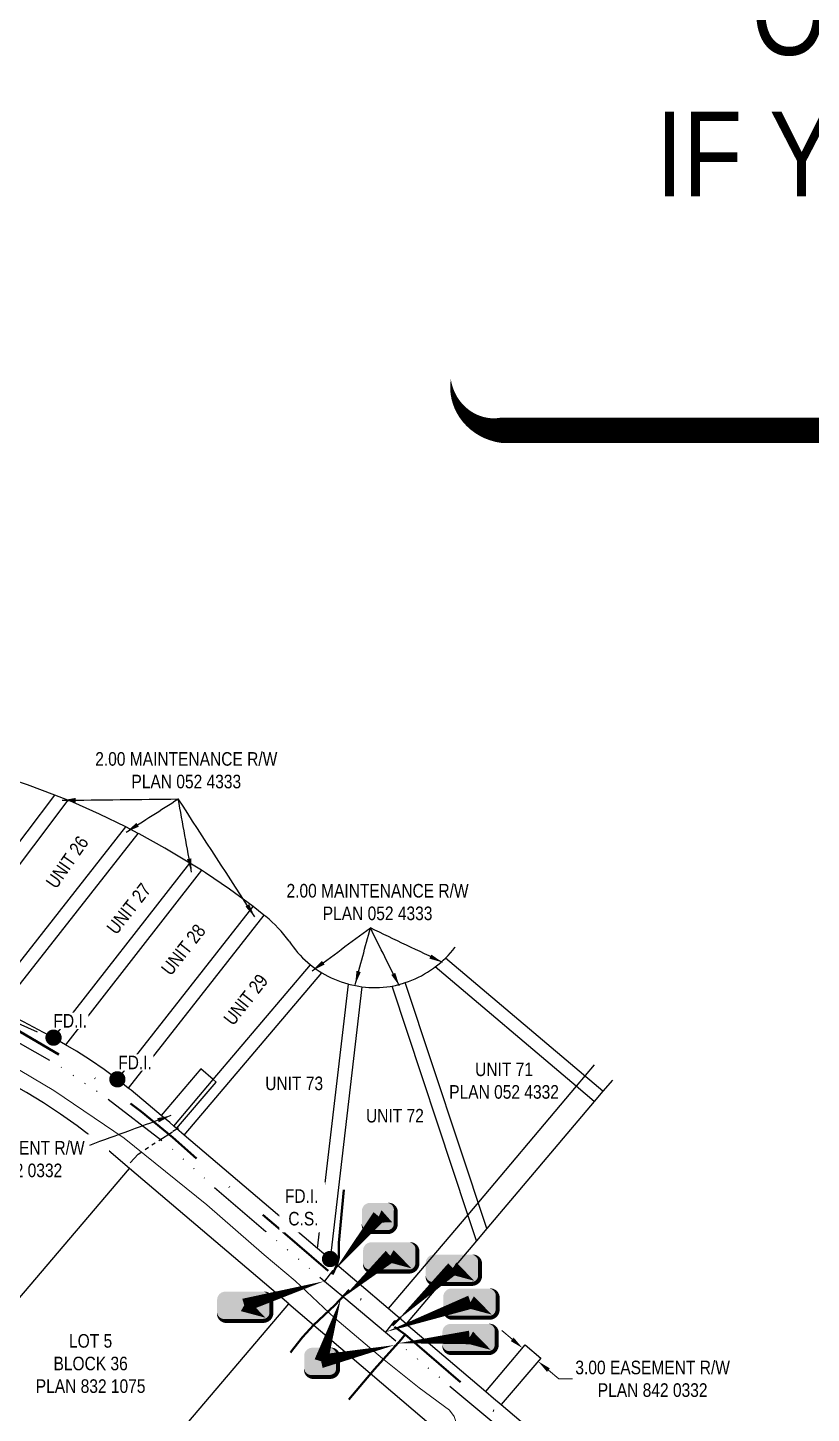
# Model space of a CAD drawing. Extents: x -125270 to -123996, y 6484594 to 6485518.
# Drawn here: x -124846.5 to -124731, y 6484872.9 to 6485077 of the extents above; entities that cross this region are included whole.
import ezdxf
from ezdxf.enums import TextEntityAlignment as Align

# ---------------------------------------------------------------- set-up
doc = ezdxf.new("R2010")
doc.units = 0
doc.header["$LTSCALE"] = 5
doc.header["$PDSIZE"] = 0.5
for name, pattern in [('COOP2', [10, 5, -1, 0, -1, 0, -1, 0, -1, 0, -1]), ('DASHDOT', [25.4, 12.7, -6.35, 0, -6.35]), ('POWERLINE5', [7.8, 2.4, -0.6, 0.6, -0.6, 0.6, -0.6, 2.4])]:
    doc.linetypes.add(name, pattern=pattern)
doc.layers.get('Defpoints').update_dxf_attribs({"color": 9})
doc.layers.add('AS-FIBRE-OPTIC-TELUS', color=7, linetype='foc-FIBREOP', lineweight=9, true_color=0xff9c38)
for name, color, linetype in [('AS-POWER-EXISTING', 72, 'POWERLINE5'), ('F-RW', 190, 'Continuous'), ('L-MON', 1, 'Continuous'), ('L-TITLEDB', 4, 'Continuous'), ('L-TITLEDB-T', 4, 'Continuous'), ('P-APEX RECON PAY ITEMS', 240, 'Continuous'), ('P-APEX RECON-URBAN', 30, 'COOP2')]:
    doc.layers.add(name, color=color, linetype=linetype)
doc.layers.add('AS-RECON EXISTING', color=151, linetype='DASHDOT', lineweight=40)
doc.layers.add('F-RW-T', color=190, linetype='Continuous', lineweight=9)
doc.layers.add('AS-TELEPHONE-NORTHERN', color=7, linetype='foc-TEL', true_color=0xe8175d)
doc.layers.add('DISCLAIMER', color=7, linetype='Continuous', plot=False)
doc.styles.add('1.8', font='ARIALN.TTF', dxfattribs={"height": 1.8})
doc.styles.add('80', font='ARIALN.TTF', dxfattribs={"height": 10})
doc.styles.add('80L', font='ARIALN.TTF', dxfattribs={"height": 2})
doc.styles.add('foc-LtypeFont', font='ARIALN.TTF', dxfattribs={"height": 7.35})
doc.styles.get("Standard").update_dxf_attribs({"font": 'ARIALN.TTF'})
doc.linetypes.add('foc-FIBREOP', pattern='A,10,-1,["FO",foc-LtypeFont,S=0.2,R=0,X=-0.5,Y=-0.75],-2.75', length=13.75)
doc.linetypes.add('foc-TEL', pattern='A,2,-1,["T",foc-LtypeFont,S=0.2,R=0,X=-0.425,Y=-0.75],-1.24,8', length=12.24)
doc.dimstyles.new('Compass 1 000', dxfattribs={"dimtxt": 1.8, "dimasz": 2, "dimexe": 0.2, "dimexo": 0.0625, "dimgap": 0.5, "dimtad": 0, "dimtih": 1, "dimtoh": 1, "dimzin": 0, "dimdsep": 46, "dimtxsty": '1.8', "dimcen": 0.1, "dimse1": 1, "dimse2": 1, "dimclrd": 256, "dimclrt": 256, "dimaunit": 1, "dimadec": 4, "dimazin": 0, "dimtfac": 0.06, "dimtofl": 0, "dimtmove": 0, "dimatfit": 0, "dimfxl": 0.2, "dimtolj": 1, "dimtzin": 0, "dimlwd": -1, "dimarcsym": 0})

# ---------------------------------------------------------------- blocks, each defined once
blk = doc.blocks.new('fdia')
at = {"color": 255, "const_width": 1}
blk.add_lwpolyline([(-0.5, 0, 1), (0.5, 0, 1)], format="xyb", close=True, dxfattribs=at)
blk = doc.blocks.new('Fdiaa')
blk.add_blockref('fdia', (0, 0))
blk = doc.blocks.new('fdib')
at = {"color": 1, "const_width": 1.6}
blk.add_lwpolyline([(-0.4, 0, 1), (0.4, 0, 1)], format="xyb", close=True, dxfattribs=at)
at = {"color": 1}
blk.add_circle((0, 0), 0.8, dxfattribs=at)
blk = doc.blocks.new('Fdibb')
blk.add_blockref('fdib', (0, 0))
blk = doc.blocks.new('fdicc')
for name in ['Fdibb', 'Fdiaa']:
    blk.add_blockref(name, (0, 0))
blk = doc.blocks.new('FDI')
blk.add_blockref('fdicc', (0, 0))
blk = doc.blocks.new('*U621')
at = {"true_color": 0xffffa8}
h = blk.add_hatch(color=51, dxfattribs=at)
edge = h.paths.add_edge_path()
edge.add_line((-6.5, -11.5), (6.5, -11.5))
edge.add_arc((6.5, -5.5), 6, 270, 360)
edge.add_line((12.5, -5.5), (12.5, 4))
edge.add_arc((6.5, 4), 6, 0, 90)
edge.add_line((6.5, 10), (-6.5, 10))
edge.add_arc((-6.5, 4), 6, 90, 180)
edge.add_line((-12.5, 4), (-12.5, -5.5))
edge.add_arc((-6.5, -5.5), 6, 180, 270)
at = {"color": 240, "flags": 128}
blk.add_lwpolyline([(-6.5, -11.5, 3, 3, 0), (6.5, -11.5, 3, 3, 0.414214), (12.5, -5.5, 3, 3, 0), (12.5, 4, 3, 0, 0.414214), (6.5, 10, 0, 0, 0), (-6.5, 10, 0, 0, 0.414214), (-12.5, 4, 0, 0, 0), (-12.5, -5.5, 0, 3, 0.414214)], format="xyseb", close=True, dxfattribs=at)
for points in [[(-32.5, -39.6, 0, 10, 0), (0, 0, 5, 5, 0)], [(9.9, -4.3, 0, 10, 0), (0, 0, 5, 5, 0)]]:
    blk.add_lwpolyline(points, format="xyseb", dxfattribs=at)
at = {"color": 4, "lineweight": 30, "flags": 104}
blk.add_attdef('OTHER', text='', height=10, dxfattribs=at).set_placement((-0.3, 0), align=Align.MIDDLE_CENTER)
blk = doc.blocks.new('*U620')
at = {"true_color": 0xffffa8}
h = blk.add_hatch(color=51, dxfattribs=at)
edge = h.paths.add_edge_path()
edge.add_line((-14, -11.5), (14, -11.5))
edge.add_arc((14, -5.5), 6, 270, 360)
edge.add_line((20, -5.5), (20, 4))
edge.add_arc((14, 4), 6, 0, 90)
edge.add_line((14, 10), (-14, 10))
edge.add_arc((-14, 4), 6, 90, 180)
edge.add_line((-20, 4), (-20, -5.5))
edge.add_arc((-14, -5.5), 6, 180, 270)
at = {"color": 240, "flags": 128}
for points in [[(59.2, 17.8, 0, 10, 0), (0, 0, 5, 5, 0)], [(15.7, -9.2, 0, 10, 0), (0, 0, 5, 5, 0)]]:
    blk.add_lwpolyline(points, format="xyseb", dxfattribs=at)
blk.add_lwpolyline([(-14, -11.5, 3, 3, 0), (14, -11.5, 3, 3, 0.414214), (20, -5.5, 3, 3, 0), (20, 4, 3, 0, 0.414214), (14, 10, 0, 0, 0), (-14, 10, 0, 0, 0.414214), (-20, 4, 0, 0, 0), (-20, -5.5, 0, 3, 0.414214)], format="xyseb", close=True, dxfattribs=at)
at = {"color": 4, "lineweight": 30, "flags": 104}
blk.add_attdef('OTHER', text='', height=10, dxfattribs=at).set_placement((-0.3, 0), align=Align.MIDDLE_CENTER)
blk = doc.blocks.new('*U622')
at = {"true_color": 0xffffa8}
h = blk.add_hatch(color=51, dxfattribs=at)
edge = h.paths.add_edge_path()
edge.add_line((-14, -11.5), (14, -11.5))
edge.add_arc((14, -5.5), 6, 270, 360)
edge.add_line((20, -5.5), (20, 4))
edge.add_arc((14, 4), 6, 0, 90)
edge.add_line((14, 10), (-14, 10))
edge.add_arc((-14, 4), 6, 90, 180)
edge.add_line((-20, 4), (-20, -5.5))
edge.add_arc((-14, -5.5), 6, 180, 270)
at = {"color": 240, "flags": 128}
blk.add_lwpolyline([(-14, -11.5, 3, 3, 0), (14, -11.5, 3, 3, 0.414214), (20, -5.5, 3, 3, 0), (20, 4, 3, 0, 0.414214), (14, 10, 0, 0, 0), (-14, 10, 0, 0, 0.414214), (-20, 4, 0, 0, 0), (-20, -5.5, 0, 3, 0.414214)], format="xyseb", close=True, dxfattribs=at)
for points in [[(-34.3, -30.3, 0, 10, 0), (0, 0, 5, 5, 0)], [(15.7, -9.2, 0, 10, 0), (0, 0, 5, 5, 0)]]:
    blk.add_lwpolyline(points, format="xyseb", dxfattribs=at)
at = {"color": 4, "lineweight": 30, "flags": 104}
blk.add_attdef('OTHER', text='', height=10, dxfattribs=at).set_placement((-0.3, 0), align=Align.MIDDLE_CENTER)
blk = doc.blocks.new('*U623')
at = {"true_color": 0xffffa8}
h = blk.add_hatch(color=51, dxfattribs=at)
edge = h.paths.add_edge_path()
edge.add_line((-6.5, -11.5), (6.5, -11.5))
edge.add_arc((6.5, -5.5), 6, 270, 360)
edge.add_line((12.5, -5.5), (12.5, 4))
edge.add_arc((6.5, 4), 6, 0, 90)
edge.add_line((6.5, 10), (-6.5, 10))
edge.add_arc((-6.5, 4), 6, 90, 180)
edge.add_line((-12.5, 4), (-12.5, -5.5))
edge.add_arc((-6.5, -5.5), 6, 180, 270)
at = {"color": 240, "flags": 128}
for points in [[(14.5, 46.2, 0, 10, 0), (0, 0, 5, 5, 0)], [(54.5, 12, 0, 10, 0), (0, 0, 5, 5, 0)]]:
    blk.add_lwpolyline(points, format="xyseb", dxfattribs=at)
blk.add_lwpolyline([(-6.5, -11.5, 3, 3, 0), (6.5, -11.5, 3, 3, 0.414214), (12.5, -5.5, 3, 3, 0), (12.5, 4, 3, 0, 0.414214), (6.5, 10, 0, 0, 0), (-6.5, 10, 0, 0, 0.414214), (-12.5, 4, 0, 0, 0), (-12.5, -5.5, 0, 3, 0.414214)], format="xyseb", close=True, dxfattribs=at)
at = {"color": 4, "lineweight": 30, "flags": 104}
blk.add_attdef('OTHER', text='', height=10, dxfattribs=at).set_placement((-0.3, 0), align=Align.MIDDLE_CENTER)
blk = doc.blocks.new('*U624')
at = {"true_color": 0xffffa8}
h = blk.add_hatch(color=51, dxfattribs=at)
edge = h.paths.add_edge_path()
edge.add_line((-14, -11.5), (14, -11.5))
edge.add_arc((14, -5.5), 6, 270, 360)
edge.add_line((20, -5.5), (20, 4))
edge.add_arc((14, 4), 6, 0, 90)
edge.add_line((14, 10), (-14, 10))
edge.add_arc((-14, 4), 6, 90, 180)
edge.add_line((-20, 4), (-20, -5.5))
edge.add_arc((-14, -5.5), 6, 180, 270)
at = {"color": 240, "flags": 128}
blk.add_lwpolyline([(-14, -11.5, 3, 3, 0), (14, -11.5, 3, 3, 0.414214), (20, -5.5, 3, 3, 0), (20, 4, 3, 0, 0.414214), (14, 10, 0, 0, 0), (-14, 10, 0, 0, 0.414214), (-20, 4, 0, 0, 0), (-20, -5.5, 0, 3, 0.414214)], format="xyseb", close=True, dxfattribs=at)
for points in [[(-52.3, -4.2, 0, 10, 0), (0, 0, 5, 5, 0)], [(15.7, -9.2, 0, 10, 0), (0, 0, 5, 5, 0)]]:
    blk.add_lwpolyline(points, format="xyseb", dxfattribs=at)
at = {"color": 4, "lineweight": 30, "flags": 104}
blk.add_attdef('OTHER', text='', height=10, dxfattribs=at).set_placement((-0.3, 0), align=Align.MIDDLE_CENTER)
blk = doc.blocks.new('*U626')
at = {"true_color": 0xffffa8}
h = blk.add_hatch(color=51, dxfattribs=at)
edge = h.paths.add_edge_path()
edge.add_line((-14, -11.5), (14, -11.5))
edge.add_arc((14, -5.5), 6, 270, 360)
edge.add_line((20, -5.5), (20, 4))
edge.add_arc((14, 4), 6, 0, 90)
edge.add_line((14, 10), (-14, 10))
edge.add_arc((-14, 4), 6, 90, 180)
edge.add_line((-20, 4), (-20, -5.5))
edge.add_arc((-14, -5.5), 6, 180, 270)
at = {"color": 240, "flags": 128}
blk.add_lwpolyline([(-14, -11.5, 3, 3, 0), (14, -11.5, 3, 3, 0.414214), (20, -5.5, 3, 3, 0), (20, 4, 3, 0, 0.414214), (14, 10, 0, 0, 0), (-14, 10, 0, 0, 0.414214), (-20, 4, 0, 0, 0), (-20, -5.5, 0, 3, 0.414214)], format="xyseb", close=True, dxfattribs=at)
for points in [[(-62.6, -22.1, 0, 10, 0), (0, 0, 5, 5, 0)], [(15.7, -9.2, 0, 10, 0), (0, 0, 5, 5, 0)]]:
    blk.add_lwpolyline(points, format="xyseb", dxfattribs=at)
at = {"color": 4, "lineweight": 30, "flags": 104}
blk.add_attdef('OTHER', text='', height=10, dxfattribs=at).set_placement((-0.3, 0), align=Align.MIDDLE_CENTER)
blk = doc.blocks.new('*U625')
at = {"true_color": 0xffffa8}
h = blk.add_hatch(color=51, dxfattribs=at)
edge = h.paths.add_edge_path()
edge.add_line((-14, -11.5), (14, -11.5))
edge.add_arc((14, -5.5), 6, 270, 360)
edge.add_line((20, -5.5), (20, 4))
edge.add_arc((14, 4), 6, 0, 90)
edge.add_line((14, 10), (-14, 10))
edge.add_arc((-14, 4), 6, 90, 180)
edge.add_line((-20, 4), (-20, -5.5))
edge.add_arc((-14, -5.5), 6, 180, 270)
at = {"color": 240, "flags": 128}
blk.add_lwpolyline([(-14, -11.5, 3, 3, 0), (14, -11.5, 3, 3, 0.414214), (20, -5.5, 3, 3, 0), (20, 4, 3, 0, 0.414214), (14, 10, 0, 0, 0), (-14, 10, 0, 0, 0.414214), (-20, 4, 0, 0, 0), (-20, -5.5, 0, 3, 0.414214)], format="xyseb", close=True, dxfattribs=at)
for points in [[(-41, -38.4, 0, 10, 0), (0, 0, 5, 5, 0)], [(15.7, -9.2, 0, 10, 0), (0, 0, 5, 5, 0)]]:
    blk.add_lwpolyline(points, format="xyseb", dxfattribs=at)
at = {"color": 4, "lineweight": 30, "flags": 104}
blk.add_attdef('OTHER', text='', height=10, dxfattribs=at).set_placement((-0.3, 0), align=Align.MIDDLE_CENTER)
blk = doc.blocks.new('*D519')
at = {"layer": 'Defpoints', "color": 0, "linetype": 'Continuous', "transparency": 16777216}
for p in [(-124773.67, 6484882.36), (-124771.39, 6484880.42), (-124771.29, 6484880.53)]:
    blk.add_point(p, dxfattribs=at)
at = {"layer": 'F-RW-T', "transparency": 16777216}
for p, q in [((-124775.1, 6484883.77), (-124776.63, 6484885.06)), ((-124769.77, 6484879.24), (-124768.24, 6484877.94)), ((-124768.24, 6484877.94), (-124766.24, 6484877.94))]:
    blk.add_line(p, q, dxfattribs=at)
at = {"layer": 'F-RW-T', "linetype": 'Continuous', "transparency": 16777216}
for points in [[(-124774.89, 6484884.02), (-124775.32, 6484883.51), (-124773.58, 6484882.47)], [(-124769.55, 6484879.49), (-124769.98, 6484878.98), (-124771.29, 6484880.53)]]:
    blk.add_solid(points, dxfattribs=at)
at = {"layer": 'F-RW-T', "linetype": 'Continuous', "transparency": 16777216, "insert": (-124754.41, 6484877.94), "char_height": 1.8, "attachment_point": 5, "style": '1.8'}
blk.add_mtext('\\A1;{\\H1.1111x;3.00 EASEMENT R/W\\PPLAN 842 0332}', dxfattribs=at)
blk = doc.blocks.new('Disclaimer_Legal')
at = {"layer": 'DISCLAIMER', "color": 254, "flags": 128}
blk.add_lwpolyline([(-3612.9, -1104.6, 37.5, 37.5, 0), (4096.1, -1104.6, 37.5, 37.5, 0.414214), (4171.1, -1029.6, 37.5, 37.5, 0), (4171.1, 2078.7, 37.5, 0, 0.414214), (4096.1, 2153.7, 0, 0, 0), (-3612.9, 2153.7, 0, 0, 0.414214), (-3687.9, 2078.7, 0, 0, 0), (-3687.9, -1029.6, 0, 37.5, 0.414214)], format="xyseb", close=True, dxfattribs=at)
at = {"layer": 'DISCLAIMER', "color": 254, "insert": (241.6, 533.9), "char_height": 125, "width": 7717.568, "attachment_point": 5, "style": '80'}
blk.add_mtext('NOTICE TO THE CORPORATION, PERSON &/OR PERSONS REGARDING THIS COMPUTER AIDED DESIGN AND DRAFTING (CADD) FILES. ACCEPTANCE OF THE CADD DATA IS BASED ON THE FOLLOWING DISCLAIMER WHICH COVERS ALL CADD DATA RECIEVED FROM COMPASS GEOMATICS LTD.\\P{\\fArial Narrow|b1|i0|c0|p34;DISCLAIMER}\\PCOMPASS GEOMATICS LTD. MAKES NO REPRESENTATION OR WARRANTIES, EXPRESS OR IMPLIED, WITH RESPECT TO THE REUSE OF THE DATA PROVIDED HEREWITH, REGARDLESS OF ITS FORMAT OR THE MEANS OF ITS TRANSMISSION. THERE IS NO GUARANTEE OR REPRESENTATION TO THE USER AS TO THE ACCURACY, CURRENCY, SUITABILITY OR RELIABILITY OF THIS DATA FOR ANY PURPOSE. THE USER ACCEPTS THE DATA "AS IS", AND ASSUMES ALL RISKS ASSOCIATED WITH ITS USE. BY ACCEPTANCE OF THIS DATA, THE USER AGREES NOT TO TRANSMIT THIS DATA OR PROVIDE ACCESS OR ANY PART OF IT TO ANOTHER PARTY UNLESS THE USER SHALL INCLUDE WITH THE DATA A COPY OF THIS DISCLAIMER. COMPASS GEOMATICS LTD. ASSUMES NO RESPONSIBILITY FOR ACTUAL OR CONSEQUENTIAL DAMAGE AS A RESULT OF ANY USER\'S RELIANCE ON THIS DATA. THIS CADD FILE IS FOR ILLUSTRATION PURPOSES ONLY.\\PIF YOU REQUIRE MORE ACCURATE INFORMATION, PLEASE CONTACT DARCI ANGLEHART AT COMPASS GEOMATICS LTD. VIA EMAIL: darci.anglehart@compassgeomatics.ca OR CELL: 506-961-7292', dxfattribs=at)

msp = doc.modelspace()

# ---------------------------------------------------------------- linework, layer by layer
at = {"layer": 'AS-FIBRE-OPTIC-TELUS', "ltscale": 0.2, "flags": 128}
msp.add_lwpolyline([(-124921.42, 6484934.399), (-124921.074, 6484935.838), (-124920.663, 6484936.05), (-124917.027, 6484936.149), (-124902.474, 6484935.666), (-124889.293, 6484935.178), (-124879.867, 6484934.311), (-124869.488, 6484932.094), (-124866.541, 6484931.434), (-124860.991, 6484929.601), (-124849.186, 6484924.327), (-124842.657, 6484920.424), (-124832.315, 6484913.422), (-124820.126, 6484903.596), (-124811.644, 6484896.228), (-124807.097, 6484892.391), (-124801.239, 6484886.902), (-124794.203, 6484880.954), (-124788.827, 6484876.641), (-124784.345, 6484873.305), (-124783.673, 6484872.42), (-124783.484, 6484871.807), (-124783.507, 6484870.95), (-124784.225, 6484870.01)], dxfattribs=at)
at = {"layer": 'AS-POWER-EXISTING', "ltscale": 0.2, "flags": 128}
msp.add_lwpolyline([(-124831.434, 6484909.748), (-124830.23, 6484911.044), (-124828.527, 6484912.192), (-124824.307, 6484914.939)], dxfattribs=at)
at = {"layer": 'AS-RECON EXISTING', "ltscale": 0.2, "flags": 128}
for points in [[(-124552.438, 6484894.066), (-124555.663, 6484890.231), (-124560.559, 6484884.41), (-124564.029, 6484880.374), (-124567.622, 6484876.218), (-124570.27, 6484873.192), (-124579.018, 6484862.86), (-124587.368, 6484852.933), (-124590.918, 6484849.093), (-124595.652, 6484843.309), (-124601.859, 6484835.451), (-124608.743, 6484827.845), (-124614.999, 6484820.254), (-124624.179, 6484809.226), (-124631.115, 6484802.579), (-124632.492, 6484801.59), (-124640.65, 6484796.018), (-124643.859, 6484794.156), (-124648.595, 6484792.599), (-124657.654, 6484790.864), (-124664.177, 6484790.654), (-124671.779, 6484791.382), (-124677.544, 6484792.57), (-124682.272, 6484794.111), (-124685.901, 6484795.659), (-124689.157, 6484797.747), (-124692.446, 6484800.334), (-124697.532, 6484804.947), (-124703.548, 6484809.916), (-124710.018, 6484815.425), (-124715.565, 6484820.186), (-124720.838, 6484824.648), (-124728.945, 6484831.632), (-124732.665, 6484834.928), (-124734.479, 6484836.429), (-124743.398, 6484843.818), (-124751.098, 6484850.452), (-124751.138, 6484850.449), (-124756.415, 6484855.365), (-124764.989, 6484862.578), (-124776.197, 6484871.825), (-124790.881, 6484884.479), (-124792.716, 6484885.768), (-124799.129, 6484891.068), (-124801.576, 6484893.283), (-124809.248, 6484899.914), (-124818.229, 6484907.42), (-124825.109, 6484913.515), (-124829.805, 6484917.345), (-124834.699, 6484920.971), (-124841.432, 6484925.454), (-124849.177, 6484929.982), (-124856.348, 6484933.079), (-124859.847, 6484934.192), (-124867.504, 6484936.324), (-124882.462, 6484939.269), (-124886.587, 6484939.422), (-124900.376, 6484939.968), (-124908.326, 6484940.281), (-124916.138, 6484940.659), (-124925.988, 6484940.954), (-124929.541, 6484941.025), (-124933.481, 6484941.416), (-124943.239, 6484941.51), (-124955.094, 6484942.083), (-124969.972, 6484942.676), (-124974.897, 6484943.975), (-124976.863, 6484944.495), (-124990.129, 6484948.041), (-124993.772, 6484948.908), (-124993.786, 6484948.888), (-124999.587, 6484949.695), (-125000.762, 6484949.834), (-125003.674, 6484950.205), (-125004.808, 6484950.322), (-125010.519, 6484950.881), (-125014.084, 6484951.749), (-125022.278, 6484952.301), (-125025.205, 6484952.836), (-125028.633, 6484953.429), (-125032.727, 6484954.725), (-125038.061, 6484955.265), (-125044.894, 6484956.251), (-125048.597, 6484956.665), (-125053.805, 6484957.362), (-125061.569, 6484958.364), (-125062.924, 6484957.617), (-125066.982, 6484956.144), (-125075.011, 6484957.508), (-125076.985, 6484957.635), (-125079.677, 6484957.84), (-125081.667, 6484958.062)], [(-124801.572, 6484893.315), (-124800.882, 6484894.863), (-124800.642, 6484895.831), (-124800.668, 6484897.985), (-124799.81, 6484907.028), (-124799.596, 6484907.926)], [(-124799.126, 6484891.079), (-124801.259, 6484888.789), (-124804.401, 6484885.832), (-124806.034, 6484884.107), (-124807.277, 6484882.454), (-124808.485, 6484880.909)], [(-124792.738, 6484885.787), (-124791.54, 6484887.023)], [(-124790.883, 6484884.485), (-124791.455, 6484883.741), (-124795.414, 6484879.352), (-124800.148, 6484873.735)]]:
    msp.add_lwpolyline(points, dxfattribs=at)
at = {"layer": 'AS-TELEPHONE-NORTHERN', "ltscale": 0.2, "flags": 128}
msp.add_lwpolyline([(-124928.221, 6484958.049), (-124928.499, 6484957.801), (-124928.55, 6484957.394), (-124928.808, 6484950.3), (-124928.967, 6484944.997), (-124929.05, 6484943.816), (-124928.8, 6484943.159), (-124927.521, 6484942.294), (-124925.801, 6484942.108), (-124918.622, 6484941.843), (-124913.084, 6484941.565), (-124907.373, 6484941.249), (-124906.846, 6484941.232), (-124905.756, 6484941.122), (-124902.396, 6484940.849), (-124896.056, 6484940.664), (-124891.1, 6484940.415), (-124885.843, 6484940.15), (-124881.826, 6484940.044), (-124881.311, 6484939.996), (-124875.312, 6484938.944), (-124867.913, 6484937.566), (-124864.289, 6484936.939), (-124863.795, 6484936.829), (-124860.28, 6484935.232), (-124852.812, 6484932.513), (-124845.1, 6484929.085)], dxfattribs=at)
at = {"layer": 'F-RW', "ltscale": 0.2, "flags": 128}
for points in [[(-124862.95, 6484936.916), (-124842.496, 6484963.963)], [(-124852.513, 6484933.189), (-124832.046, 6484959.261)], [(-124842.687, 6484928.171), (-124822.616, 6484953.92)], [(-124833.267, 6484922.032), (-124813.29, 6484947.524)], [(-124824.982, 6484915.175), (-124819.161, 6484922.032), (-124804.823, 6484938.92)], [(-124763.044, 6484918.786), (-124765.702, 6484921.047), (-124786.466, 6484938.627)], [(-124803.784, 6484897.132), (-124799.225, 6484936.117)], [(-124780.365, 6484898.292), (-124781.659, 6484902.125), (-124792.818, 6484935.794)], [(-124821.016, 6484923.613), (-124826.842, 6484916.758)], [(-124818.731, 6484921.665), (-124819.161, 6484922.032), (-124821.016, 6484923.613)], [(-124763.009, 6484924.226), (-124765.702, 6484921.047)], [(-124824.558, 6484914.814), (-124818.731, 6484921.665)], [(-124765.702, 6484921.047), (-124781.659, 6484902.125)], [(-124781.659, 6484902.125), (-124793.377, 6484888.312)], [(-124778.998, 6484876.093), (-124773.18, 6484882.939), (-124770.897, 6484881), (-124776.713, 6484874.151)]]:
    msp.add_lwpolyline(points, dxfattribs=at)
at = {"layer": 'L-TITLEDB', "ltscale": 0.2, "flags": 128}
for points in [[(-124842.496, 6484963.963), (-124846.528, 6484965.478), (-124850.611, 6484966.851), (-124851.325, 6484967.075)], [(-124840.577, 6484963.185), (-124842.496, 6484963.963)], [(-124840.577, 6484963.185), (-124860.897, 6484936.313)], [(-124832.046, 6484959.261), (-124835.921, 6484961.141), (-124839.86, 6484962.885), (-124840.577, 6484963.185)], [(-124850.65, 6484932.322), (-124830.224, 6484958.301)], [(-124830.224, 6484958.301), (-124832.046, 6484959.261)], [(-124822.616, 6484953.92), (-124826.309, 6484956.137), (-124830.077, 6484958.223), (-124830.224, 6484958.301)], [(-124820.918, 6484952.881), (-124822.616, 6484953.92)], [(-124820.918, 6484952.881), (-124840.933, 6484927.17)], [(-124813.29, 6484947.524), (-124816.764, 6484950.071), (-124820.324, 6484952.494), (-124820.918, 6484952.881)], [(-124811.704, 6484946.275), (-124813.29, 6484947.524)], [(-124811.704, 6484946.275), (-124831.699, 6484920.789)], [(-124807.981, 6484942.433), (-124808.355, 6484942.937), (-124808.746, 6484943.428), (-124809.154, 6484943.906), (-124809.579, 6484944.368), (-124810.019, 6484944.816), (-124810.475, 6484945.247), (-124810.946, 6484945.663), (-124811.431, 6484946.062), (-124811.704, 6484946.275)], [(-124807.981, 6484942.433), (-124807.689, 6484941.999), (-124807.383, 6484941.575), (-124807.061, 6484941.162), (-124806.726, 6484940.761), (-124806.377, 6484940.371), (-124806.014, 6484939.994), (-124805.638, 6484939.63), (-124805.25, 6484939.279), (-124804.85, 6484938.942), (-124804.823, 6484938.92), (-124804.41, 6484938.599), (-124803.986, 6484938.292), (-124803.552, 6484938), (-124803.173, 6484937.763)], [(-124784.928, 6484939.943), (-124784.562, 6484940.316), (-124784.208, 6484940.702), (-124783.869, 6484941.1), (-124783.544, 6484941.51), (-124783.503, 6484941.565)], [(-124786.466, 6484938.627), (-124786.052, 6484938.947), (-124785.649, 6484939.281), (-124785.259, 6484939.629), (-124784.928, 6484939.943)], [(-124761.728, 6484920.317), (-124784.928, 6484939.943)], [(-124823.442, 6484913.865), (-124803.173, 6484937.763)], [(-124803.173, 6484937.763), (-124802.719, 6484937.503), (-124802.257, 6484937.258), (-124801.786, 6484937.03), (-124801.307, 6484936.819), (-124800.822, 6484936.624), (-124800.329, 6484936.447), (-124799.831, 6484936.287), (-124799.328, 6484936.144), (-124799.225, 6484936.117), (-124798.718, 6484935.988), (-124798.207, 6484935.876), (-124797.692, 6484935.782), (-124797.255, 6484935.717)], [(-124790.879, 6484936.319), (-124790.384, 6484936.49), (-124789.896, 6484936.678), (-124789.415, 6484936.882), (-124788.941, 6484937.104), (-124788.475, 6484937.342), (-124788.018, 6484937.596), (-124787.569, 6484937.866), (-124787.131, 6484938.151), (-124786.703, 6484938.451), (-124786.466, 6484938.627)], [(-124831.699, 6484920.789), (-124833.267, 6484922.032), (-124835.242, 6484923.498), (-124837.267, 6484924.894), (-124839.339, 6484926.219), (-124840.933, 6484927.17), (-124842.687, 6484928.171), (-124847.133, 6484930.566), (-124850.65, 6484932.322), (-124852.513, 6484933.189), (-124854.764, 6484934.149), (-124857.047, 6484935.029), (-124859.359, 6484935.83), (-124860.897, 6484936.313), (-124862.95, 6484936.916)], [(-124828.736, 6484918.369), (-124831.282, 6484920.461), (-124831.699, 6484920.789), (-124833.267, 6484922.032), (-124835.242, 6484923.498), (-124837.266, 6484924.894), (-124839.338, 6484926.218), (-124840.933, 6484927.17), (-124842.687, 6484928.171), (-124847.133, 6484930.566), (-124850.65, 6484932.322), (-124852.513, 6484933.189), (-124854.763, 6484934.149), (-124857.046, 6484935.029), (-124859.358, 6484935.829), (-124860.897, 6484936.313), (-124862.95, 6484936.916)], [(-124797.255, 6484935.717), (-124801.955, 6484895.575)], [(-124797.255, 6484935.717), (-124796.735, 6484935.658), (-124796.214, 6484935.616), (-124795.691, 6484935.593), (-124795.168, 6484935.589), (-124794.645, 6484935.602), (-124794.123, 6484935.634), (-124793.602, 6484935.684), (-124793.083, 6484935.752), (-124792.818, 6484935.794)], [(-124792.818, 6484935.794), (-124792.307, 6484935.906), (-124791.8, 6484936.035), (-124791.298, 6484936.182), (-124790.879, 6484936.319)], [(-124778.854, 6484900.079), (-124790.879, 6484936.319)], [(-124834.558, 6484911.534), (-124836.866, 6484913.425), (-124839.238, 6484915.235), (-124841.673, 6484916.96), (-124844.166, 6484918.6), (-124846.714, 6484920.151), (-124849.315, 6484921.613), (-124851.966, 6484922.983), (-124854.663, 6484924.259), (-124857.403, 6484925.441), (-124860.182, 6484926.526), (-124862.997, 6484927.514), (-124865.846, 6484928.403), (-124868.723, 6484929.192), (-124870.506, 6484929.627)], [(-124828.736, 6484918.369), (-124831.283, 6484920.461), (-124831.699, 6484920.789)], [(-124760.335, 6484921.964), (-124761.728, 6484920.317), (-124763.044, 6484918.786), (-124778.854, 6484900.079), (-124780.365, 6484898.292), (-124790.712, 6484886.055)], [(-124761.728, 6484920.317), (-124763.044, 6484918.786), (-124778.854, 6484900.079), (-124780.365, 6484898.292), (-124790.712, 6484886.055)], [(-124825.587, 6484915.691), (-124826.842, 6484916.758), (-124828.736, 6484918.369)], [(-124825.587, 6484915.691), (-124826.842, 6484916.758), (-124828.736, 6484918.369)], [(-124824.982, 6484915.175), (-124825.587, 6484915.691)], [(-124824.982, 6484915.175), (-124825.587, 6484915.691)], [(-124823.442, 6484913.865), (-124824.558, 6484914.814), (-124824.982, 6484915.175)], [(-124823.442, 6484913.865), (-124824.558, 6484914.814), (-124824.982, 6484915.175)], [(-124801.955, 6484895.575), (-124803.784, 6484897.132), (-124823.442, 6484913.865)], [(-124801.955, 6484895.575), (-124803.784, 6484897.132), (-124823.442, 6484913.865)], [(-124808.045, 6484888.974), (-124831.526, 6484908.943), (-124834.558, 6484911.534)], [(-124862.793, 6484872.184), (-124831.526, 6484908.943)], [(-124790.712, 6484886.055), (-124793.377, 6484888.312), (-124801.955, 6484895.575)], [(-124790.712, 6484886.055), (-124793.377, 6484888.312), (-124801.955, 6484895.575)], [(-124837.809, 6484853.979), (-124808.045, 6484888.974)], [(-124808.045, 6484888.974), (-124783.685, 6484868.268)], [(-124790.712, 6484886.055), (-124778.998, 6484876.093), (-124777.849, 6484875.12), (-124776.713, 6484874.151), (-124730.275, 6484834.664), (-124729.139, 6484833.748), (-124727.992, 6484832.721), (-124692.065, 6484802.171)], [(-124790.712, 6484886.055), (-124778.998, 6484876.093), (-124777.849, 6484875.12)], [(-124777.849, 6484875.12), (-124776.713, 6484874.151), (-124730.275, 6484834.664), (-124729.139, 6484833.748)]]:
    msp.add_lwpolyline(points, dxfattribs=at)
at = {"layer": 'P-APEX RECON-URBAN', "ltscale": 0.4, "flags": 128}
for points in [[(-124992.366, 6484939.605), (-124989.033, 6484939.526), (-124979.467, 6484939.235), (-124967.63, 6484939.019), (-124954.691, 6484938.726), (-124943.237, 6484938.419), (-124934.576, 6484938.202), (-124931.227, 6484938.022), (-124931.182, 6484939.38), (-124926.145, 6484939.346), (-124913.413, 6484938.978), (-124900.167, 6484938.624), (-124893.807, 6484938.583), (-124882.694, 6484937.668), (-124878.341, 6484937.241), (-124867.973, 6484934.949), (-124860.63, 6484933.074), (-124849.801, 6484928.565), (-124842.122, 6484924.228), (-124835.385, 6484919.686), (-124825.99, 6484912.502), (-124818.298, 6484905.541), (-124811.428, 6484899.646), (-124802.76, 6484892.348), (-124799.94, 6484889.992)], [(-124799.94, 6484889.992), (-124793.769, 6484884.832), (-124791.853, 6484883.207), (-124776.949, 6484870.717), (-124764.489, 6484860.176), (-124758.092, 6484854.641), (-124751.809, 6484849.299), (-124744.079, 6484842.796), (-124740.27, 6484839.648), (-124734.871, 6484835.288), (-124729.708, 6484831.014), (-124727.233, 6484828.719), (-124725.334, 6484826.793), (-124721.635, 6484823.508), (-124710.635, 6484814.086), (-124698.401, 6484803.697), (-124693.335, 6484799.304), (-124690.009, 6484796.534), (-124685.826, 6484793.201), (-124683.346, 6484791.653), (-124678.844, 6484789.656), (-124669.417, 6484787.468), (-124662.615, 6484786.877), (-124657.481, 6484786.865), (-124649.182, 6484787.939), (-124638.058, 6484791.931), (-124631.894, 6484795.691), (-124627.114, 6484800.02), (-124621.358, 6484806.833), (-124616.302, 6484812.669), (-124607.279, 6484823.482), (-124595.765, 6484836.99), (-124588.919, 6484845.125), (-124584.577, 6484850.141), (-124575.263, 6484861.298), (-124570.465, 6484867.07), (-124564.925, 6484873.585), (-124561.1, 6484877.998), (-124557.32, 6484882.412), (-124553.986, 6484886.408), (-124549.497, 6484891.546), (-124548.826, 6484892.462), (-124554.169, 6484897.048), (-124555.746, 6484898.403)], [(-124801.253, 6484893.949), (-124801.572, 6484893.881), (-124802.76, 6484892.348)], [(-124800.363, 6484889.765), (-124799.94, 6484889.992)], [(-124792.039, 6484886.56), (-124792.522, 6484886.446), (-124793.769, 6484884.832)], [(-124792.344, 6484882.913), (-124791.853, 6484883.207)]]:
    msp.add_lwpolyline(points, dxfattribs=at)

# ---------------------------------------------------------------- block references
at = {"layer": 'DISCLAIMER', "linetype": 'Continuous', "xscale": 0.1, "yscale": 0.1, "zscale": 0.1}
msp.add_blockref('Disclaimer_Legal', (-124415.365, 6485128.168), dxfattribs=at)
at = {"layer": 'L-MON'}
for p in [(-124842.707, 6484928.214), (-124833.298, 6484922.074), (-124801.954, 6484895.6)]:
    msp.add_blockref('FDI', p, dxfattribs=at)
at = {"layer": 'P-APEX RECON PAY ITEMS', "xscale": 0.1999999999999993, "yscale": 0.1999999999999993, "zscale": 0.1999999999999993}
for name, p in [('*U622', (-124793.081, 6484896.056)), ('*U625', (-124783.845, 6484894.236)), ('*U620', (-124814.596, 6484888.785)), ('*U623', (-124803.264, 6484880.528)), ('*U626', (-124781.257, 6484889.247)), ('*U624', (-124781.389, 6484884.04))]:
    msp.add_blockref(name, p, dxfattribs=at)

# ---------------------------------------------------------------- texts
at = {"layer": 'F-RW-T', "linetype": 'Continuous', "insert": (-124837.14, 6484970.279), "char_height": 1.99869, "attachment_point": 1, "style": '80L', "bg_fill": 3, "box_fill_scale": 1.1, "bg_fill_color": 256, "bg_fill_transparency": 0}
msp.add_mtext_dynamic_manual_height_columns('\\pxqc;2.00 MAINTENANCE R/W\\PPLAN 052 4333', width=27.9968, gutter_width=9.993, heights=[0], dxfattribs=at)
at = {"layer": 'L-TITLEDB-T', "linetype": 'Continuous', "char_height": 1.99869, "attachment_point": 1, "style": '80L'}
for s, insert, rotation in [('\\pxqc;UNIT 26', (-124846.637, 6484947.329), 55.03196), ('\\pxqc;UNIT 27', (-124837.92, 6484940.814), 51.82378), ('\\pxqc;UNIT 28', (-124829.887, 6484934.768), 51.82378), ('\\pxqc;UNIT 29', (-124820.689, 6484927.416), 51.82378)]:
    msp.add_mtext_dynamic_manual_height_columns(s, width=17.86606, gutter_width=9.993, heights=[0], dxfattribs=dict(at, insert=insert, rotation=rotation))
for s, insert in [('\\pxqc;UNIT 71\\PPLAN 052 4332', (-124785.241, 6484924.55)), ('\\pxqc;UNIT 73', (-124816.173, 6484922.476)), ('\\pxqc;UNIT 72', (-124801.324, 6484917.713)), ('\\pxqc;LOT 5\\PBLOCK 36\\PPLAN 832 1075', (-124846.173, 6484884.536))]:
    msp.add_mtext_dynamic_manual_height_columns(s, width=17.86606, gutter_width=9.993, heights=[0], dxfattribs=dict(at, insert=insert))

# ---------------------------------------------------------------- dimensions: what is measured, and where the dimension line sits
at = {"layer": 'F-RW-T', "linetype": 'Continuous'}
dim = msp.add_aligned_dim(p1=(-124773.67, 6484882.363), p2=(-124771.386, 6484880.424), distance=0.144, text='{\\H1.1111x;3.00 EASEMENT R/W\\PPLAN 842 0332}', dimstyle='Compass 1 000', dxfattribs=at)
dim.commit()
dim.dimension.update_dxf_attribs({"geometry": '*D519', "text_midpoint": (-124754.407, 6484877.944)})

# ---------------------------------------------------------------- leaders
at = {"layer": 'F-RW-T', "linetype": 'Continuous', "path_type": 1}
for points in [[(-124841.43, 6484963.183), (-124824.327, 6484963.387)], [(-124831.997, 6484958.503), (-124824.327, 6484963.387)], [(-124822.359, 6484952.602), (-124824.327, 6484963.387)], [(-124813.061, 6484946.023), (-124824.327, 6484963.387)], [(-124804.565, 6484938.072), (-124796.014, 6484944.38)], [(-124798.253, 6484936.037), (-124796.014, 6484944.38)], [(-124791.738, 6484935.834), (-124796.014, 6484944.38)], [(-124785.358, 6484939.293), (-124796.014, 6484944.38)]]:
    msp.add_leader(points, dimstyle='Compass 1 000', override={"dimgap": 0.5, "dimtad": 0}, dxfattribs=at)

# ---------------------------------------------------------------- next in the draw order: texts
at = {"layer": 'F-RW-T', "linetype": 'Continuous', "insert": (-124808.946, 6484950.86), "char_height": 1.99869, "attachment_point": 1, "style": '80L', "bg_fill": 3, "box_fill_scale": 1.1, "bg_fill_color": 256, "bg_fill_transparency": 0}
msp.add_mtext_dynamic_manual_height_columns('\\pxqc;2.00 MAINTENANCE R/W\\PPLAN 052 4333', width=27.9968, gutter_width=9.993, heights=[0], dxfattribs=at)
at = {"layer": 'F-RW-T', "linetype": 'Continuous', "insert": (-124863.507, 6484912.988), "char_height": 1.99869, "attachment_point": 1, "style": '80L', "bg_fill": 2}
msp.add_mtext_dynamic_manual_height_columns('\\pxqc;3.00 EASEMENT R/W\\PPLAN 842 0332', width=27.9968, gutter_width=9.993, heights=[0], dxfattribs=at)
at = {"layer": 'L-MON', "char_height": 1.99869, "attachment_point": 1, "style": '80L', "bg_fill": 3, "box_fill_scale": 1.1, "bg_fill_color": 256, "bg_fill_transparency": 0}
for insert in [(-124842.551, 6484931.694), (-124832.995, 6484925.558)]:
    msp.add_mtext_dynamic_manual_height_columns('\\pxqr;FD.I.', width=4.78493, gutter_width=9.993, heights=[0], dxfattribs=dict(at, insert=insert))
at = {"layer": 'L-MON', "insert": (-124808.432, 6484905.874), "char_height": 1.99869, "attachment_point": 1, "style": '80L', "bg_fill": 2}
msp.add_mtext_dynamic_manual_height_columns('\\pxqr;FD.I.\\PC.S.', width=4.78493, gutter_width=9.993, heights=[0], dxfattribs=at)

# ---------------------------------------------------------------- next in the draw order: block references
at = {"layer": 'P-APEX RECON PAY ITEMS', "xscale": 0.1999999999999993, "yscale": 0.1999999999999993, "zscale": 0.1999999999999993}
msp.add_blockref('*U621', (-124794.766, 6484901.867), dxfattribs=at)

# ---------------------------------------------------------------- next in the draw order: leaders
at = {"layer": 'F-RW-T', "linetype": 'Continuous', "path_type": 1}
msp.add_leader([(-124825.425, 6484916.731), (-124837.429, 6484912.343)], dimstyle='Compass 1 000', override={"dimgap": 0.5, "dimtad": 0}, dxfattribs=at)

doc.saveas('drawing.dxf')
